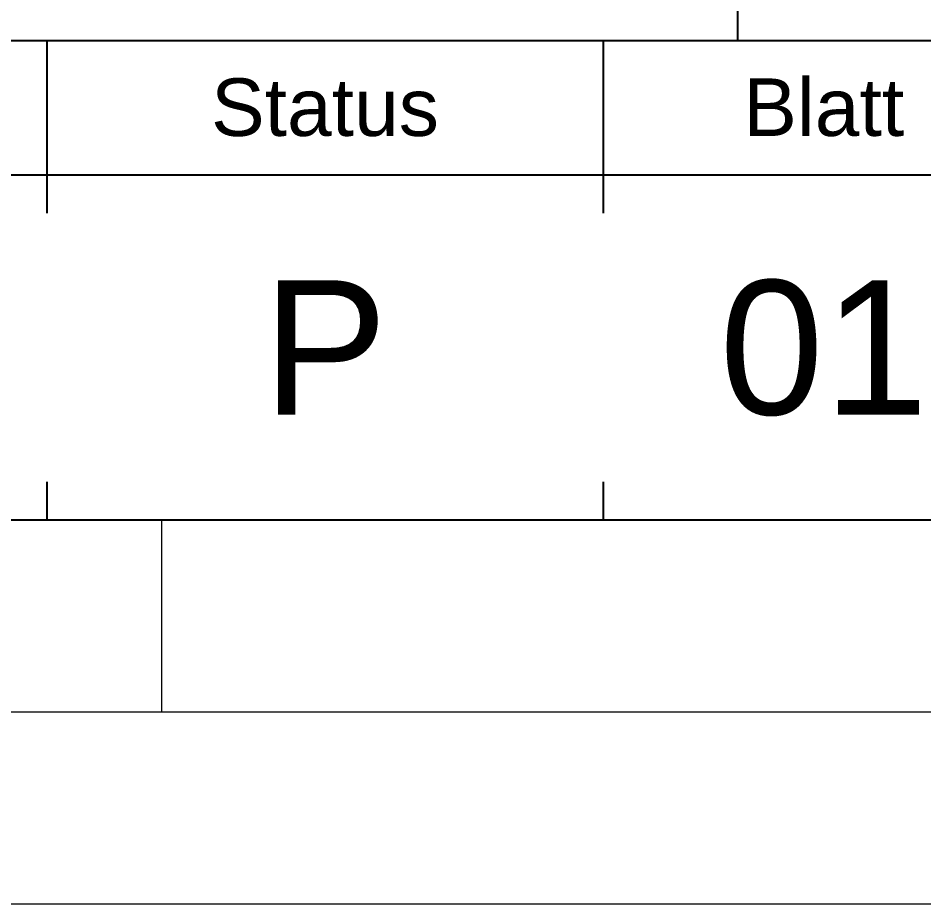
# Paper-space layout 'A0 - Landscape' of a CAD drawing. Header units: millimetres. Extents: x 0 to 1494, y 0 to 841.
# Drawn here: x 1140.75 to 1164.36, y 0 to 23.08 of the extents above; entities that cross this region are included whole.
import ezdxf
from ezdxf.enums import TextEntityAlignment as Align

# ---------------------------------------------------------------- set-up
doc = ezdxf.new("R2010")
doc.units = ezdxf.units.MM
for name, color, linetype, lineweight in [('CDL_FRAME', 7, 'Continuous', 18), ('CDL_FRAME_GREEN', 3, 'Continuous', 18), ('CDL_FRAME_RED', 1, 'Continuous', 18), ('CDL_FRAME_YELLOW', 2, 'Continuous', 18)]:
    doc.layers.add(name, color=color, linetype=linetype, lineweight=lineweight)
for name, color, linetype in [('CDL_LANGUAGE_DE', 3, 'Continuous'), ('CDL_STAMP_PRELIMINARY', 10, 'Continuous'), ('CDL_TITLE_BLOCK', 7, 'Continuous'), ('CDL_TITLE_BLOCK_CYAN', 4, 'Continuous'), ('CDL_TITLE_BLOCK_GREEN', 3, 'Continuous'), ('CDL_TITLE_BLOCK_RED', 1, 'Continuous')]:
    doc.layers.add(name, color=color, linetype=linetype)
doc.styles.add('RHI-CD2012', font='arial.ttf', dxfattribs={"height": 3})
doc.styles.add('RHI_HEADER2017-H1_5', font='arial.ttf', dxfattribs={"height": 1.5})
doc.styles.add('RHI_HEADER2017-H2', font='arial.ttf', dxfattribs={"height": 2})
doc.styles.add('RHI_HEADER2017-H3', font='arial.ttf', dxfattribs={"height": 3})
doc.styles.add('RHI_HEADER2017-H4', font='arial.ttf', dxfattribs={"height": 4})

# ---------------------------------------------------------------- blocks, each defined once
blk = doc.blocks.new('LANDSCAPE_DINA0_FRAME_REV03_ISO5457')
at = {"layer": 'CDL_FRAME', "linetype": 'Continuous'}
blk.add_line((20, 10), (1179, 10), dxfattribs=at)
at = {"layer": 'CDL_FRAME_GREEN', "linetype": 'Continuous'}
blk.add_line((0, 0), (1189, 0), dxfattribs=at)
at = {"layer": 'CDL_FRAME_RED', "linetype": 'Continuous'}
blk.add_line((15, 5), (1184, 5), dxfattribs=at)
at = {"layer": 'CDL_FRAME_YELLOW', "linetype": 'Continuous'}
blk.add_line((1144.5, 5), (1144.5, 10), dxfattribs=at)
blk = doc.blocks.new('CDB_STAMP_PRELIMINARY')
at = {"layer": 'CDL_STAMP_PRELIMINARY', "insert": (149.75, 4.5), "char_height": 3.5, "width": 5.18271, "attachment_point": 5, "line_spacing_factor": 0.88, "style": 'RHI-CD2012', "bg_fill": 2}
blk.add_mtext('{\\C7;P}', dxfattribs=at)
blk = doc.blocks.new('LANDSCAPE_DIN_TITLEBLOCK_REV07_ISO7200')
at = {"layer": 'CDL_TITLE_BLOCK'}
blk.add_line((0, 0), (-180, 0), dxfattribs=at)
at = {"layer": 'CDL_STAMP_PRELIMINARY'}
blk.add_blockref('CDB_STAMP_PRELIMINARY', (-180, 0), dxfattribs=at)
at = {"layer": 'CDL_TITLE_BLOCK_RED', "style": 'RHI_HEADER2017-H3'}
for tag, p in [('APPROVAL_COMPANY', (-173.4, 152.815)), ('APPROVAL_BY', (-157.5, 128.315)), ('APPROVAL_DATE', (-157.5, 122.315))]:
    blk.add_attdef(tag, text='', height=3, dxfattribs=at).set_placement(p, align=Align.MIDDLE_LEFT)
at = {"layer": 'CDL_TITLE_BLOCK_RED', "style": 'RHI_HEADER2017-H1_5'}
for tag, p in [('APPROVED', (-88.4, 146.815)), ('APPR_AS_CORR', (-88.4, 142.315)), ('REV_RESUB', (-88.4, 137.815)), ('REJECTED', (-88.4, 133.315))]:
    blk.add_attdef(tag, text='', height=1.5, dxfattribs=at).set_placement(p, align=Align.MIDDLE_CENTER)
at = {"layer": 'CDL_TITLE_BLOCK'}
for p, q in [((-19.5, 37.002), (-19.5, 12.5)), ((-91, 12.5), (0, 12.5))]:
    blk.add_line(p, q, dxfattribs=at)
at = {"layer": 'CDL_TITLE_BLOCK_GREEN', "linetype": 'Continuous'}
for p, q in [((-37.5, 12.5), (-37.5, 8)), ((-37.5, 12.5), (-37.5, 8)), ((-23, 12.5), (-23, 8)), ((-91, 9), (0, 9)), ((-37.5, 1), (-37.5, 0)), ((-37.5, 1), (-37.5, 0)), ((-23, 1), (-23, 0))]:
    blk.add_line(p, q, dxfattribs=at)
at = {"layer": 'CDL_LANGUAGE_DE', "insert": (-17.25, 10.75), "char_height": 1.5, "attachment_point": 5, "line_spacing_factor": 0.88, "style": 'RHI-CD2012'}
blk.add_mtext('\\pxi-4.8,l4.8,t4.8;Blatt', dxfattribs=at)
at = {"layer": 'CDL_LANGUAGE_DE', "insert": (-30.25, 10.75), "char_height": 1.5, "width": 11.23465, "attachment_point": 5, "line_spacing_factor": 0.88, "style": 'RHI-CD2012'}
blk.add_mtext('Status', dxfattribs=at)
at = {"layer": 'CDL_TITLE_BLOCK'}
for tag, height, style, p in [('CONSIGNEE-1', 3, 'RHI_HEADER2017-H3', (-178.5, 51.612)), ('CONSIGNEE-2', 3, 'RHI_HEADER2017-H3', (-178.5, 47.112)), ('COUNTRY_CONSIGNEE', 2, 'RHI_HEADER2017-H2', (-178.5, 43.908)), ('CLIENT', 3, 'RHI_HEADER2017-H3', (-178.5, 35.612)), ('COUNTRY_CLIENT', 2, 'RHI_HEADER2017-H2', (-178.5, 32.408)), ('UNIT_1ST_LANGUAGE', 3, 'RHI_HEADER2017-H3', (-178.5, 24.112)), ('UNIT_DISCRIPTION_1_1ST_LANGUAGE', 2, 'RHI_HEADER2017-H2', (-178.5, 20.908)), ('UNIT_DISCRIPTION_2_1ST_LANGUAGE', 2, 'RHI_HEADER2017-H2', (-178.5, 17.408)), ('UNIT_2ND_LANGUAGE', 3, 'RHI_HEADER2017-H3', (-178.5, 11.612)), ('UNIT_DISCRIPTION_1_2ND_LANGUAGE', 2, 'RHI_HEADER2017-H2', (-178.5, 8.408)), ('UNIT_DISCRIPTION_2_2ND_LANGUAGE', 2, 'RHI_HEADER2017-H2', (-178.5, 4.908))]:
    blk.add_attdef(tag, text='', height=height, dxfattribs=dict(at, style=style)).set_placement(p, align=Align.BOTTOM_LEFT)
at = {"layer": 'CDL_TITLE_BLOCK', "style": 'RHI_HEADER2017-H4'}
for tag, p in [('GEN-TITLE-SCA{5.42}', (-9.75, 29.023)), ('SIZE', (-84, 4.5)), ('DWG_NO', (-63, 4.5)), ('REV', (-43.25, 4.5)), ('PA.', (-17.25, 4.5)), ('OF', (-5.75, 4.5))]:
    blk.add_attdef(tag, text='', height=3.5, dxfattribs=at).set_placement(p, align=Align.MIDDLE_CENTER)
at = {"layer": 'CDL_TITLE_BLOCK_CYAN', "style": 'RHI_HEADER2017-H2'}
for tag, p in [('REV_4', (-176.35, 109.815)), ('REV_4_STATE', (-169.05, 109.815)), ('REV_4_DATE_DRAWN', (-157.401, 109.815)), ('REV_4_DRAWN_BY', (-142.901, 109.815)), ('REV_4_CHECKING_DATE', (-128.401, 109.815)), ('REV_4_CHECKED_BY', (-113.901, 109.815)), ('REV_3', (-176.35, 104.065)), ('REV_3_STATE', (-169.05, 104.065)), ('REV_3_DATE_DRAWN', (-157.401, 104.065)), ('REV_3_DRAWN_BY', (-142.901, 104.065)), ('REV_3_CHECKING_DATE', (-128.401, 104.065)), ('REV_3_CHECKED_BY', (-113.901, 104.065)), ('REV_2', (-176.35, 98.565)), ('REV_2_STATE', (-169.05, 98.565)), ('REV_2_DATE_DRAWN', (-157.401, 98.565)), ('REV_2_DRAWN_BY', (-142.901, 98.565)), ('REV_2_CHECKING_DATE', (-128.401, 98.565)), ('REV_2_CHECKED_BY', (-113.901, 98.565)), ('REV_1', (-176.35, 93.065)), ('REV_1_STATE', (-169.05, 93.065)), ('REV_1_DATE_DRAWN', (-157.401, 93.065)), ('REV_1_DRAWN_BY', (-142.901, 93.065)), ('REV_1_CHECKING_DATE', (-128.401, 93.065)), ('REV_1_CHECKED_BY', (-113.901, 93.065))]:
    blk.add_attdef(tag, text='', height=2, dxfattribs=at).set_placement(p, align=Align.MIDDLE_CENTER)
for tag, p in [('REV_4_MODIFICATION', (-105.401, 109.815)), ('REV_3_MODIFICATION', (-105.401, 104.065)), ('REV_2_MODIFICATION', (-105.401, 98.565)), ('REV_1_MODIFICATION', (-105.401, 93.065))]:
    blk.add_attdef(tag, text='', height=2, dxfattribs=at).set_placement(p, align=Align.MIDDLE_LEFT)
at = {"layer": 'CDL_TITLE_BLOCK_RED'}
for tag, height, style, p in [('CREATION_DATE', 2, 'RHI_HEADER2017-H2', (-62.206, 31.252)), ('DRAWN_BY', 2, 'RHI_HEADER2017-H2', (-46, 31.252)), ('CHECKING_DATE', 2, 'RHI_HEADER2017-H2', (-62, 26.752)), ('CHECKED_BY', 2, 'RHI_HEADER2017-H2', (-46, 26.752)), ('FORMER', 1.5, 'RHI_HEADER2017-H1_5', (-9.75, 15.954))]:
    blk.add_attdef(tag, text='', height=height, dxfattribs=dict(at, style=style)).set_placement(p, align=Align.MIDDLE_CENTER)

psp = doc.layouts.new('A0 - Landscape')

# ---------------------------------------------------------------- block references
at = {"layer": 'CDL_TITLE_BLOCK', "lineweight": 0}
psp.add_blockref('LANDSCAPE_DINA0_FRAME_REV03_ISO5457', (0, 0), dxfattribs=at)

# ---------------------------------------------------------------- next in the draw order: block references
at = {"lineweight": 0}
ref = psp.add_blockref('LANDSCAPE_DIN_TITLEBLOCK_REV07_ISO7200', (1179, 10), dxfattribs=at)
ref.add_attrib('PA.', '01', dxfattribs={"layer": 'CDL_TITLE_BLOCK', "height": 3.5, "style": 'RHI_HEADER2017-H4'}).set_placement((1161.75, 14.5), align=Align.MIDDLE_CENTER)

doc.saveas('drawing.dxf')
